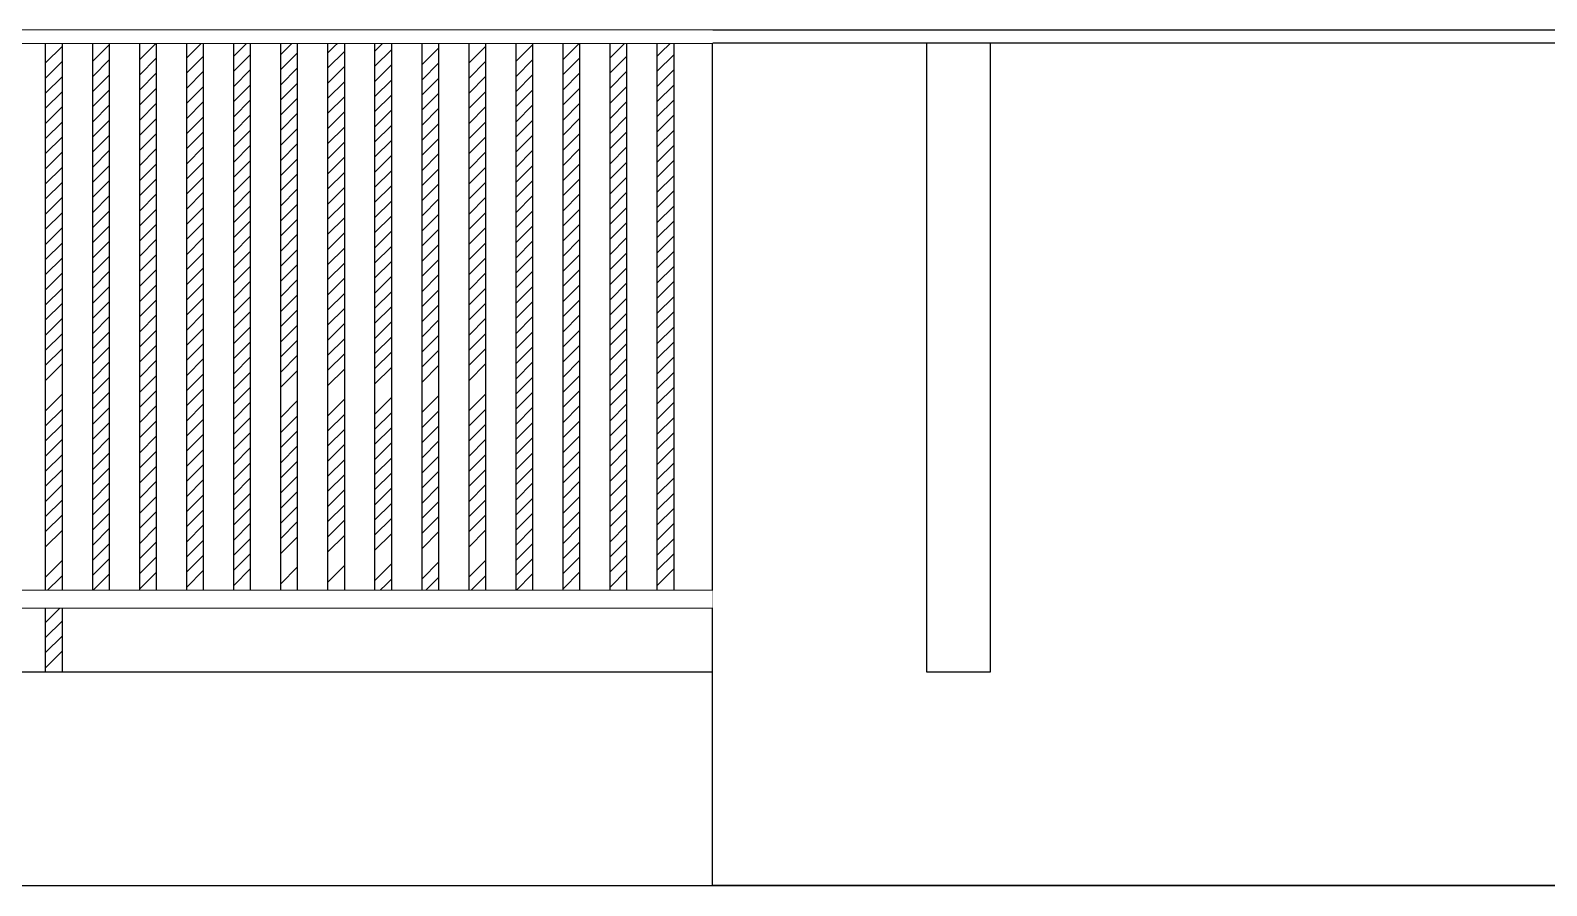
# Model space of a CAD drawing. Extents: x 104028 to 361637, y -78822 to 68782.
# Drawn here: x 322786 to 329876, y -65977 to -61977 of the extents above; entities that cross this region are included whole.
import ezdxf

# ---------------------------------------------------------------- set-up
doc = ezdxf.new("R2010")
doc.units = 0
doc.header["$LTSCALE"] = 1000
doc.header["$MEASUREMENT"] = 0
doc.set_wipeout_variables(frame=1)
doc.layers.add('GPSCOMMON', color=7, linetype='Continuous')
doc.layers.add('PUB_HATCH', color=8, linetype='Continuous')

# ---------------------------------------------------------------- blocks, each defined once
blk = doc.blocks.new('fawr')
blk.add_line((481240.6, 111811.9), (490240.6, 111811.9))
blk.add_lwpolyline([(488740.6, 113781.9), (488740.6, 113781.9), (488740.6, 112311.9), (488890.6, 112311.9), (488890.6, 113781.9)], close=True)
at = {"layer": 'GPSCOMMON'}
for p, q in [((483240.6, 113811.9), (488240.6, 113811.9)), ((490240.6, 113781.9), (488240.6, 113781.9)), ((488240.6, 111811.9), (488240.6, 113781.9)), ((483240.6, 112501.9), (488240.6, 112501.9)), ((483240.6, 112311.9), (488240.6, 112311.9)), ((490240.6, 111811.9), (488240.6, 111811.9))]:
    blk.add_line(p, q, dxfattribs=at)
for points in [[(490240.6, 113781.9), (490240.6, 113811.9), (481240.6, 113811.9), (481240.6, 113781.9), (488240.6, 113781.9)], [(486680.6, 112311.9), (486720.6, 112311.9), (486720.6, 113781.9), (486680.6, 113781.9), (486680.6, 112311.9)], [(486830.6, 112461.9), (486830.6, 113781.9), (486790.6, 113781.9), (486790.6, 112461.9)], [(486940.6, 112461.9), (486940.6, 113781.9), (486900.6, 113781.9), (486900.6, 112461.9)], [(487050.6, 112461.9), (487050.6, 113781.9), (487010.6, 113781.9), (487010.6, 112461.9)], [(487160.6, 112461.9), (487160.6, 113781.9), (487120.6, 113781.9), (487120.6, 112461.9)], [(487270.6, 112461.9), (487270.6, 113781.9), (487230.6, 113781.9), (487230.6, 112461.9)], [(487380.6, 112461.9), (487380.6, 113781.9), (487340.6, 113781.9), (487340.6, 112461.9)], [(487490.6, 112461.9), (487490.6, 113781.9), (487450.6, 113781.9), (487450.6, 112461.9)], [(487600.6, 112461.9), (487600.6, 113781.9), (487560.6, 113781.9), (487560.6, 112461.9)], [(487710.6, 112461.9), (487710.6, 113781.9), (487670.6, 113781.9), (487670.6, 112461.9)], [(487820.6, 112461.9), (487820.6, 113781.9), (487780.6, 113781.9), (487780.6, 112461.9)], [(487930.6, 112461.9), (487930.6, 113781.9), (487890.6, 113781.9), (487890.6, 112461.9)], [(488040.6, 112461.9), (488040.6, 113781.9), (488000.6, 113781.9), (488000.6, 112461.9)], [(488150.6, 112461.9), (488150.6, 113781.9), (488110.6, 113781.9), (488110.6, 112461.9)], [(488240.6, 112461.9), (488240.6, 112501.9), (483240.6, 112501.9), (483240.6, 112461.9), (488240.6, 112461.9)]]:
    blk.add_lwpolyline(points, dxfattribs=at)
at = {"layer": 'PUB_HATCH', "linetype": 'Continuous'}
for p, q in [((486680.6, 113734.9), (486720.6, 113774.9)), ((486790.6, 113738.8), (486830.6, 113778.8)), ((486900.6, 113742.8), (486940.6, 113782.8)), ((487010.6, 113746.7), (487050.6, 113786.7)), ((487120.6, 113750.6), (487160.6, 113790.6)), ((487230.6, 113754.6), (487270.6, 113794.6)), ((487340.6, 113758.5), (487380.6, 113798.5)), ((487450.6, 113762.5), (487490.6, 113802.5)), ((487560.6, 113731), (487600.6, 113771)), ((487670.6, 113735), (487710.6, 113775)), ((487780.6, 113738.9), (487820.6, 113778.9)), ((487890.6, 113742.8), (487930.6, 113782.8)), ((488000.6, 113746.8), (488040.6, 113786.8)), ((488110.6, 113750.7), (488150.6, 113790.7)), ((486680.6, 113699.6), (486720.6, 113739.6)), ((486790.6, 113703.5), (486830.6, 113743.5)), ((486900.6, 113707.4), (486940.6, 113747.4)), ((487010.6, 113711.4), (487050.6, 113751.4)), ((487120.6, 113715.3), (487160.6, 113755.3)), ((487230.6, 113719.2), (487270.6, 113759.2)), ((487340.6, 113723.2), (487380.6, 113763.2)), ((487450.6, 113727.1), (487490.6, 113767.1)), ((487560.6, 113695.7), (487600.6, 113735.7)), ((487670.6, 113699.6), (487710.6, 113739.6)), ((487780.6, 113703.5), (487820.6, 113743.5)), ((487890.6, 113707.5), (487930.6, 113747.5)), ((488000.6, 113711.4), (488040.6, 113751.4)), ((488110.6, 113715.3), (488150.6, 113755.3)), ((486680.6, 113664.2), (486720.6, 113704.2)), ((486790.6, 113668.1), (486830.6, 113708.1)), ((486900.6, 113672.1), (486940.6, 113712.1)), ((487010.6, 113676), (487050.6, 113716)), ((487120.6, 113679.9), (487160.6, 113719.9)), ((487230.6, 113683.9), (487270.6, 113723.9)), ((487340.6, 113687.8), (487380.6, 113727.8)), ((487450.6, 113691.7), (487490.6, 113731.7)), ((487560.6, 113660.3), (487600.6, 113700.3)), ((487670.6, 113664.3), (487710.6, 113704.3)), ((487780.6, 113668.2), (487820.6, 113708.2)), ((487890.6, 113672.1), (487930.6, 113712.1)), ((488000.6, 113676.1), (488040.6, 113716.1)), ((488110.6, 113680), (488150.6, 113720)), ((486680.6, 113628.8), (486720.6, 113668.8)), ((486790.6, 113632.8), (486830.6, 113672.8)), ((486900.6, 113636.7), (486940.6, 113676.7)), ((487010.6, 113640.6), (487050.6, 113680.6)), ((487120.6, 113644.6), (487160.6, 113684.6)), ((487230.6, 113648.5), (487270.6, 113688.5)), ((487340.6, 113652.5), (487380.6, 113692.5)), ((487450.6, 113656.4), (487490.6, 113696.4)), ((487560.6, 113625), (487600.6, 113665)), ((487670.6, 113628.9), (487710.6, 113668.9)), ((487780.6, 113632.8), (487820.6, 113672.8)), ((487890.6, 113636.8), (487930.6, 113676.8)), ((488000.6, 113640.7), (488040.6, 113680.7)), ((488110.6, 113644.6), (488150.6, 113684.6)), ((486680.6, 113593.5), (486720.6, 113633.5)), ((486790.6, 113597.4), (486830.6, 113637.4)), ((486900.6, 113601.4), (486940.6, 113641.4)), ((487010.6, 113605.3), (487050.6, 113645.3)), ((487120.6, 113609.2), (487160.6, 113649.2)), ((487230.6, 113613.2), (487270.6, 113653.2)), ((487340.6, 113617.1), (487380.6, 113657.1)), ((487450.6, 113621), (487490.6, 113661)), ((487560.6, 113589.6), (487600.6, 113629.6)), ((487670.6, 113593.5), (487710.6, 113633.5)), ((487780.6, 113597.5), (487820.6, 113637.5)), ((487890.6, 113601.4), (487930.6, 113641.4)), ((488000.6, 113605.3), (488040.6, 113645.3)), ((488110.6, 113609.3), (488150.6, 113649.3)), ((486680.6, 113558.1), (486720.6, 113598.1)), ((486790.6, 113562.1), (486830.6, 113602.1)), ((486900.6, 113566), (486940.6, 113606)), ((487010.6, 113569.9), (487050.6, 113609.9)), ((487120.6, 113573.9), (487160.6, 113613.9)), ((487230.6, 113577.8), (487270.6, 113617.8)), ((487340.6, 113581.7), (487380.6, 113621.7)), ((487450.6, 113585.7), (487490.6, 113625.7)), ((487560.6, 113554.3), (487600.6, 113594.3)), ((487670.6, 113558.2), (487710.6, 113598.2)), ((487780.6, 113562.1), (487820.6, 113602.1)), ((487890.6, 113566.1), (487930.6, 113606.1)), ((488000.6, 113570), (488040.6, 113610)), ((488110.6, 113573.9), (488150.6, 113613.9)), ((486680.6, 113522.8), (486720.6, 113562.8)), ((486790.6, 113526.7), (486830.6, 113566.7)), ((486900.6, 113530.6), (486940.6, 113570.6)), ((487010.6, 113534.6), (487050.6, 113574.6)), ((487120.6, 113538.5), (487160.6, 113578.5)), ((487230.6, 113542.5), (487270.6, 113582.5)), ((487340.6, 113546.4), (487380.6, 113586.4)), ((487450.6, 113550.3), (487490.6, 113590.3)), ((487560.6, 113518.9), (487600.6, 113558.9)), ((487670.6, 113522.8), (487710.6, 113562.8)), ((487780.6, 113526.8), (487820.6, 113566.8)), ((487890.6, 113530.7), (487930.6, 113570.7)), ((488000.6, 113534.6), (488040.6, 113574.6)), ((488110.6, 113538.6), (488150.6, 113578.6)), ((486680.6, 113487.4), (486720.6, 113527.4)), ((486790.6, 113491.4), (486830.6, 113531.4)), ((486900.6, 113495.3), (486940.6, 113535.3)), ((487010.6, 113499.2), (487050.6, 113539.2)), ((487120.6, 113503.2), (487160.6, 113543.2)), ((487230.6, 113507.1), (487270.6, 113547.1)), ((487340.6, 113511), (487380.6, 113551)), ((487450.6, 113515), (487490.6, 113555)), ((487560.6, 113483.5), (487600.6, 113523.5)), ((487670.6, 113487.5), (487710.6, 113527.5)), ((487780.6, 113491.4), (487820.6, 113531.4)), ((487890.6, 113495.3), (487930.6, 113535.3)), ((488000.6, 113499.3), (488040.6, 113539.3)), ((488110.6, 113503.2), (488150.6, 113543.2)), ((486680.6, 113452.1), (486720.6, 113492.1)), ((486790.6, 113456), (486830.6, 113496)), ((486900.6, 113459.9), (486940.6, 113499.9)), ((487010.6, 113463.9), (487050.6, 113503.9)), ((487120.6, 113467.8), (487160.6, 113507.8)), ((487230.6, 113471.7), (487270.6, 113511.7)), ((487340.6, 113475.7), (487380.6, 113515.7)), ((487450.6, 113479.6), (487490.6, 113519.6)), ((487560.6, 113448.2), (487600.6, 113488.2)), ((487670.6, 113452.1), (487710.6, 113492.1)), ((487780.6, 113456.1), (487820.6, 113496.1)), ((487890.6, 113460), (487930.6, 113500)), ((488000.6, 113463.9), (488040.6, 113503.9)), ((488110.6, 113467.9), (488150.6, 113507.9)), ((486680.6, 113416.7), (486720.6, 113456.7)), ((486790.6, 113420.6), (486830.6, 113460.6)), ((486900.6, 113424.6), (486940.6, 113464.6)), ((487010.6, 113428.5), (487050.6, 113468.5)), ((487120.6, 113432.5), (487160.6, 113472.5)), ((487230.6, 113436.4), (487270.6, 113476.4)), ((487340.6, 113440.3), (487380.6, 113480.3)), ((487450.6, 113444.3), (487490.6, 113484.3)), ((487560.6, 113412.8), (487600.6, 113452.8)), ((487670.6, 113416.8), (487710.6, 113456.8)), ((487780.6, 113420.7), (487820.6, 113460.7)), ((487890.6, 113424.6), (487930.6, 113464.6)), ((488000.6, 113428.6), (488040.6, 113468.6)), ((488110.6, 113432.5), (488150.6, 113472.5)), ((486680.6, 113381.4), (486720.6, 113421.4)), ((486790.6, 113385.3), (486830.6, 113425.3)), ((486900.6, 113389.2), (486940.6, 113429.2)), ((487010.6, 113393.2), (487050.6, 113433.2)), ((487120.6, 113397.1), (487160.6, 113437.1)), ((487230.6, 113401), (487270.6, 113441)), ((487340.6, 113405), (487380.6, 113445)), ((487450.6, 113408.9), (487490.6, 113448.9)), ((487560.6, 113377.5), (487600.6, 113417.5)), ((487670.6, 113381.4), (487710.6, 113421.4)), ((487780.6, 113385.3), (487820.6, 113425.3)), ((487890.6, 113389.3), (487930.6, 113429.3)), ((488000.6, 113393.2), (488040.6, 113433.2)), ((488110.6, 113397.1), (488150.6, 113437.1)), ((486680.6, 113346), (486720.6, 113386)), ((486790.6, 113349.9), (486830.6, 113389.9)), ((486900.6, 113353.9), (486940.6, 113393.9)), ((487010.6, 113357.8), (487050.6, 113397.8)), ((487120.6, 113361.7), (487160.6, 113401.7)), ((487230.6, 113365.7), (487270.6, 113405.7)), ((487340.6, 113369.6), (487380.6, 113409.6)), ((487450.6, 113373.5), (487490.6, 113413.5)), ((487560.6, 113342.1), (487600.6, 113382.1)), ((487670.6, 113346.1), (487710.6, 113386.1)), ((487780.6, 113350), (487820.6, 113390)), ((487890.6, 113353.9), (487930.6, 113393.9)), ((488000.6, 113357.9), (488040.6, 113397.9)), ((488110.6, 113361.8), (488150.6, 113401.8)), ((486680.6, 113310.6), (486720.6, 113350.6)), ((486790.6, 113314.6), (486830.6, 113354.6)), ((486900.6, 113318.5), (486940.6, 113358.5)), ((487010.6, 113322.5), (487050.6, 113362.5)), ((487120.6, 113326.4), (487160.6, 113366.4)), ((487230.6, 113330.3), (487270.6, 113370.3)), ((487340.6, 113334.3), (487380.6, 113374.3)), ((487450.6, 113338.2), (487490.6, 113378.2)), ((487560.6, 113306.8), (487600.6, 113346.8)), ((487670.6, 113310.7), (487710.6, 113350.7)), ((487780.6, 113314.6), (487820.6, 113354.6)), ((487890.6, 113318.6), (487930.6, 113358.6)), ((488000.6, 113322.5), (488040.6, 113362.5)), ((488110.6, 113326.4), (488150.6, 113366.4)), ((486680.6, 113275.3), (486720.6, 113315.3)), ((486790.6, 113279.2), (486830.6, 113319.2)), ((486900.6, 113283.2), (486940.6, 113323.2)), ((487010.6, 113287.1), (487050.6, 113327.1)), ((487120.6, 113291), (487160.6, 113331)), ((487230.6, 113295), (487270.6, 113335)), ((487340.6, 113298.9), (487380.6, 113338.9)), ((487450.6, 113302.8), (487490.6, 113342.8)), ((487560.6, 113271.4), (487600.6, 113311.4)), ((487670.6, 113275.3), (487710.6, 113315.3)), ((487780.6, 113279.3), (487820.6, 113319.3)), ((487890.6, 113283.2), (487930.6, 113323.2)), ((488000.6, 113287.1), (488040.6, 113327.1)), ((488110.6, 113291.1), (488150.6, 113331.1)), ((486680.6, 113239.9), (486720.6, 113279.9)), ((486790.6, 113243.9), (486830.6, 113283.9)), ((486900.6, 113247.8), (486940.6, 113287.8)), ((487010.6, 113251.7), (487050.6, 113291.7)), ((487120.6, 113255.7), (487160.6, 113295.7)), ((487230.6, 113259.6), (487270.6, 113299.6)), ((487340.6, 113263.5), (487380.6, 113303.5)), ((487450.6, 113267.5), (487490.6, 113307.5)), ((487560.6, 113236.1), (487600.6, 113276.1)), ((487670.6, 113240), (487710.6, 113280)), ((487780.6, 113243.9), (487820.6, 113283.9)), ((487890.6, 113247.9), (487930.6, 113287.9)), ((488000.6, 113251.8), (488040.6, 113291.8)), ((488110.6, 113255.7), (488150.6, 113295.7)), ((486680.6, 113204.6), (486720.6, 113244.6)), ((486790.6, 113208.5), (486830.6, 113248.5)), ((486900.6, 113212.5), (486940.6, 113252.5)), ((487010.6, 113216.4), (487050.6, 113256.4)), ((487120.6, 113220.3), (487160.6, 113260.3)), ((487230.6, 113224.3), (487270.6, 113264.3)), ((487340.6, 113228.2), (487380.6, 113268.2)), ((487450.6, 113232.1), (487490.6, 113272.1)), ((487560.6, 113200.7), (487600.6, 113240.7)), ((487670.6, 113204.6), (487710.6, 113244.6)), ((487780.6, 113208.6), (487820.6, 113248.6)), ((487890.6, 113212.5), (487930.6, 113252.5)), ((488000.6, 113216.4), (488040.6, 113256.4)), ((488110.6, 113220.4), (488150.6, 113260.4)), ((486680.6, 113169.2), (486720.6, 113209.2)), ((486790.6, 113173.2), (486830.6, 113213.2)), ((486900.6, 113177.1), (486940.6, 113217.1)), ((487010.6, 113181), (487050.6, 113221)), ((487120.6, 113185), (487160.6, 113225)), ((487230.6, 113188.9), (487270.6, 113228.9)), ((487340.6, 113192.8), (487380.6, 113232.8)), ((487450.6, 113196.8), (487490.6, 113236.8)), ((487560.6, 113165.3), (487600.6, 113205.3)), ((487670.6, 113169.3), (487710.6, 113209.3)), ((487780.6, 113173.2), (487820.6, 113213.2)), ((487890.6, 113177.1), (487930.6, 113217.1)), ((488000.6, 113181.1), (488040.6, 113221.1)), ((488110.6, 113185), (488150.6, 113225)), ((486680.6, 113133.9), (486720.6, 113173.9)), ((486790.6, 113137.8), (486830.6, 113177.8)), ((486900.6, 113141.7), (486940.6, 113181.7)), ((487010.6, 113145.7), (487050.6, 113185.7)), ((487120.6, 113149.6), (487160.6, 113189.6)), ((487230.6, 113153.5), (487270.6, 113193.5)), ((487340.6, 113157.5), (487380.6, 113197.5)), ((487450.6, 113161.4), (487490.6, 113201.4)), ((487560.6, 113130), (487600.6, 113170)), ((487670.6, 113133.9), (487710.6, 113173.9)), ((487780.6, 113137.9), (487820.6, 113177.9)), ((487890.6, 113141.8), (487930.6, 113181.8)), ((488000.6, 113145.7), (488040.6, 113185.7)), ((488110.6, 113149.7), (488150.6, 113189.7)), ((486680.6, 113098.5), (486720.6, 113138.5)), ((486790.6, 113102.5), (486830.6, 113142.5)), ((486900.6, 113106.4), (486940.6, 113146.4)), ((487010.6, 113110.3), (487050.6, 113150.3)), ((487120.6, 113114.3), (487160.6, 113154.3)), ((487230.6, 113118.2), (487270.6, 113158.2)), ((487340.6, 113122.1), (487380.6, 113162.1)), ((487450.6, 113126.1), (487490.6, 113166.1)), ((487560.6, 113094.6), (487600.6, 113134.6)), ((487670.6, 113098.6), (487710.6, 113138.6)), ((487780.6, 113102.5), (487820.6, 113142.5)), ((487890.6, 113106.4), (487930.6, 113146.4)), ((488000.6, 113110.4), (488040.6, 113150.4)), ((488110.6, 113114.3), (488150.6, 113154.3)), ((486680.6, 113063.2), (486720.6, 113103.2)), ((486790.6, 113067.1), (486830.6, 113107.1)), ((486900.6, 113071), (486940.6, 113111)), ((487010.6, 113075), (487050.6, 113115)), ((487120.6, 113078.9), (487160.6, 113118.9)), ((487230.6, 113082.8), (487270.6, 113122.8)), ((487340.6, 113086.8), (487380.6, 113126.8)), ((487450.6, 113090.7), (487490.6, 113130.7)), ((487560.6, 113059.3), (487600.6, 113099.3)), ((487670.6, 113063.2), (487710.6, 113103.2)), ((487780.6, 113067.1), (487820.6, 113107.1)), ((487890.6, 113071.1), (487930.6, 113111.1)), ((488000.6, 113075), (488040.6, 113115)), ((488110.6, 113078.9), (488150.6, 113118.9)), ((486680.6, 113027.8), (486720.6, 113067.8)), ((486790.6, 113031.7), (486830.6, 113071.7)), ((486900.6, 113035.7), (486940.6, 113075.7)), ((487010.6, 113039.6), (487050.6, 113079.6)), ((487120.6, 113043.5), (487160.6, 113083.5)), ((487230.6, 113047.5), (487270.6, 113087.5)), ((487340.6, 113051.4), (487380.6, 113091.4)), ((487450.6, 113055.3), (487490.6, 113095.3)), ((487560.6, 113023.9), (487600.6, 113063.9)), ((487670.6, 113027.9), (487710.6, 113067.9)), ((487780.6, 113031.8), (487820.6, 113071.8)), ((487890.6, 113035.7), (487930.6, 113075.7)), ((488000.6, 113039.7), (488040.6, 113079.7)), ((488110.6, 113043.6), (488150.6, 113083.6)), ((486680.6, 112992.5), (486720.6, 113032.5)), ((486790.6, 112996.4), (486830.6, 113036.4)), ((486900.6, 113000.3), (486940.6, 113040.3)), ((487010.6, 113004.3), (487050.6, 113044.3)), ((487120.6, 113008.2), (487160.6, 113048.2)), ((487230.6, 113012.1), (487270.6, 113052.1)), ((487340.6, 113016.1), (487380.6, 113056.1)), ((487450.6, 113020), (487490.6, 113060)), ((487560.6, 112988.6), (487600.6, 113028.6)), ((487670.6, 112992.5), (487710.6, 113032.5)), ((487780.6, 112996.4), (487820.6, 113036.4)), ((487890.6, 113000.4), (487930.6, 113040.4)), ((488000.6, 113004.3), (488040.6, 113044.3)), ((488110.6, 113008.2), (488150.6, 113048.2)), ((486790.6, 112961), (486830.6, 113001)), ((486900.6, 112965), (486940.6, 113005)), ((487010.6, 112968.9), (487050.6, 113008.9)), ((487120.6, 112972.8), (487160.6, 113012.8)), ((487230.6, 112976.8), (487270.6, 113016.8)), ((487340.6, 112980.7), (487380.6, 113020.7)), ((487450.6, 112984.6), (487490.6, 113024.6)), ((487780.6, 112961.1), (487820.6, 113001.1)), ((487890.6, 112965), (487930.6, 113005)), ((488000.6, 112968.9), (488040.6, 113008.9)), ((488110.6, 112972.9), (488150.6, 113012.9)), ((486680.6, 112921.7), (486720.6, 112961.7)), ((486790.6, 112925.7), (486830.6, 112965.7)), ((486900.6, 112929.6), (486940.6, 112969.6)), ((487010.6, 112933.5), (487050.6, 112973.5)), ((487120.6, 112937.5), (487160.6, 112977.5)), ((487560.6, 112917.9), (487600.6, 112957.9)), ((487670.6, 112921.8), (487710.6, 112961.8)), ((487780.6, 112925.7), (487820.6, 112965.7)), ((487890.6, 112929.7), (487930.6, 112969.7)), ((488000.6, 112933.6), (488040.6, 112973.6)), ((488110.6, 112937.5), (488150.6, 112977.5)), ((486680.6, 112886.4), (486720.6, 112926.4)), ((486790.6, 112890.3), (486830.6, 112930.3)), ((486900.6, 112894.3), (486940.6, 112934.3)), ((487010.6, 112898.2), (487050.6, 112938.2)), ((487120.6, 112902.1), (487160.6, 112942.1)), ((487230.6, 112906.1), (487270.6, 112946.1)), ((487340.6, 112910), (487380.6, 112950)), ((487450.6, 112913.9), (487490.6, 112953.9)), ((487560.6, 112882.5), (487600.6, 112922.5)), ((487670.6, 112886.4), (487710.6, 112926.4)), ((487780.6, 112890.4), (487820.6, 112930.4)), ((487890.6, 112894.3), (487930.6, 112934.3)), ((488000.6, 112898.2), (488040.6, 112938.2)), ((488110.6, 112902.2), (488150.6, 112942.2)), ((486680.6, 112851), (486720.6, 112891)), ((486790.6, 112855), (486830.6, 112895)), ((486900.6, 112858.9), (486940.6, 112898.9)), ((487010.6, 112862.8), (487050.6, 112902.8)), ((487120.6, 112866.8), (487160.6, 112906.8)), ((487230.6, 112870.7), (487270.6, 112910.7)), ((487340.6, 112874.6), (487380.6, 112914.6)), ((487450.6, 112878.6), (487490.6, 112918.6)), ((487450.6, 112843.2), (487490.6, 112883.2)), ((487560.6, 112847.1), (487600.6, 112887.1)), ((487670.6, 112851.1), (487710.6, 112891.1)), ((487780.6, 112855), (487820.6, 112895)), ((487890.6, 112858.9), (487930.6, 112898.9)), ((488000.6, 112862.9), (488040.6, 112902.9)), ((488110.6, 112866.8), (488150.6, 112906.8)), ((486680.6, 112815.7), (486720.6, 112855.7)), ((486790.6, 112819.6), (486830.6, 112859.6)), ((486900.6, 112823.5), (486940.6, 112863.5)), ((487010.6, 112827.5), (487050.6, 112867.5)), ((487120.6, 112831.4), (487160.6, 112871.4)), ((487230.6, 112835.3), (487270.6, 112875.3)), ((487340.6, 112839.3), (487380.6, 112879.3)), ((487450.6, 112807.9), (487490.6, 112847.9)), ((487560.6, 112811.8), (487600.6, 112851.8)), ((487670.6, 112815.7), (487710.6, 112855.7)), ((487780.6, 112819.7), (487820.6, 112859.7)), ((487890.6, 112823.6), (487930.6, 112863.6)), ((488000.6, 112827.5), (488040.6, 112867.5)), ((488110.6, 112831.5), (488150.6, 112871.5)), ((486680.6, 112780.3), (486720.6, 112820.3)), ((486790.6, 112784.3), (486830.6, 112824.3)), ((486900.6, 112788.2), (486940.6, 112828.2)), ((487010.6, 112792.1), (487050.6, 112832.1)), ((487120.6, 112796.1), (487160.6, 112836.1)), ((487230.6, 112800), (487270.6, 112840)), ((487340.6, 112803.9), (487380.6, 112843.9)), ((487450.6, 112772.5), (487490.6, 112812.5)), ((487560.6, 112776.4), (487600.6, 112816.4)), ((487670.6, 112780.4), (487710.6, 112820.4)), ((487780.6, 112784.3), (487820.6, 112824.3)), ((487890.6, 112788.2), (487930.6, 112828.2)), ((488000.6, 112792.2), (488040.6, 112832.2)), ((488110.6, 112796.1), (488150.6, 112836.1)), ((486680.6, 112745), (486720.6, 112785)), ((486790.6, 112748.9), (486830.6, 112788.9)), ((486900.6, 112752.8), (486940.6, 112792.8)), ((487010.6, 112756.8), (487050.6, 112796.8)), ((487120.6, 112760.7), (487160.6, 112800.7)), ((487230.6, 112764.6), (487270.6, 112804.6)), ((487340.6, 112768.6), (487380.6, 112808.6)), ((487450.6, 112737.1), (487490.6, 112777.1)), ((487560.6, 112741.1), (487600.6, 112781.1)), ((487670.6, 112745), (487710.6, 112785)), ((487780.6, 112748.9), (487820.6, 112788.9)), ((487890.6, 112752.9), (487930.6, 112792.9)), ((488000.6, 112756.8), (488040.6, 112796.8)), ((488110.6, 112760.7), (488150.6, 112800.7)), ((486680.6, 112709.6), (486720.6, 112749.6)), ((486790.6, 112713.5), (486830.6, 112753.5)), ((486900.6, 112717.5), (486940.6, 112757.5)), ((487010.6, 112721.4), (487050.6, 112761.4)), ((487120.6, 112725.3), (487160.6, 112765.3)), ((487230.6, 112729.3), (487270.6, 112769.3)), ((487340.6, 112733.2), (487380.6, 112773.2)), ((487450.6, 112701.8), (487490.6, 112741.8)), ((487560.6, 112705.7), (487600.6, 112745.7)), ((487670.6, 112709.7), (487710.6, 112749.7)), ((487780.6, 112713.6), (487820.6, 112753.6)), ((487890.6, 112717.5), (487930.6, 112757.5)), ((488000.6, 112721.5), (488040.6, 112761.5)), ((488110.6, 112725.4), (488150.6, 112765.4)), ((486680.6, 112674.3), (486720.6, 112714.3)), ((486790.6, 112678.2), (486830.6, 112718.2)), ((486900.6, 112682.1), (486940.6, 112722.1)), ((487010.6, 112686.1), (487050.6, 112726.1)), ((487120.6, 112690), (487160.6, 112730)), ((487230.6, 112693.9), (487270.6, 112733.9)), ((487340.6, 112697.9), (487380.6, 112737.9)), ((487450.6, 112666.4), (487490.6, 112706.4)), ((487560.6, 112670.4), (487600.6, 112710.4)), ((487670.6, 112674.3), (487710.6, 112714.3)), ((487780.6, 112678.2), (487820.6, 112718.2)), ((487890.6, 112682.2), (487930.6, 112722.2)), ((488000.6, 112686.1), (488040.6, 112726.1)), ((488110.6, 112690), (488150.6, 112730)), ((486680.6, 112638.9), (486720.6, 112678.9)), ((486790.6, 112642.8), (486830.6, 112682.8)), ((486900.6, 112646.8), (486940.6, 112686.8)), ((487010.6, 112650.7), (487050.6, 112690.7)), ((487120.6, 112654.6), (487160.6, 112694.6)), ((487230.6, 112658.6), (487270.6, 112698.6)), ((487340.6, 112662.5), (487380.6, 112702.5)), ((487450.6, 112631.1), (487490.6, 112671.1)), ((487560.6, 112635), (487600.6, 112675)), ((487670.6, 112638.9), (487710.6, 112678.9)), ((487780.6, 112642.9), (487820.6, 112682.9)), ((487890.6, 112646.8), (487930.6, 112686.8)), ((488000.6, 112650.7), (488040.6, 112690.7)), ((488110.6, 112654.7), (488150.6, 112694.7)), ((486680.6, 112603.5), (486720.6, 112643.5)), ((486790.6, 112607.5), (486830.6, 112647.5)), ((486900.6, 112611.4), (486940.6, 112651.4)), ((487010.6, 112615.3), (487050.6, 112655.3)), ((487120.6, 112619.3), (487160.6, 112659.3)), ((487230.6, 112623.2), (487270.6, 112663.2)), ((487340.6, 112627.1), (487380.6, 112667.1)), ((487450.6, 112595.7), (487490.6, 112635.7)), ((487560.6, 112599.7), (487600.6, 112639.7)), ((487670.6, 112603.6), (487710.6, 112643.6)), ((487780.6, 112607.5), (487820.6, 112647.5)), ((487890.6, 112611.5), (487930.6, 112651.5)), ((488000.6, 112615.4), (488040.6, 112655.4)), ((488110.6, 112619.3), (488150.6, 112659.3)), ((486790.6, 112572.1), (486830.6, 112612.1)), ((486900.6, 112576.1), (486940.6, 112616.1)), ((487010.6, 112580), (487050.6, 112620)), ((487120.6, 112583.9), (487160.6, 112623.9)), ((487230.6, 112587.9), (487270.6, 112627.9)), ((487340.6, 112591.8), (487380.6, 112631.8)), ((487780.6, 112572.2), (487820.6, 112612.2)), ((487890.6, 112576.1), (487930.6, 112616.1)), ((488000.6, 112580), (488040.6, 112620)), ((488110.6, 112584), (488150.6, 112624)), ((486680.6, 112532.8), (486720.6, 112572.8)), ((486790.6, 112536.8), (486830.6, 112576.8)), ((486900.6, 112540.7), (486940.6, 112580.7)), ((487010.6, 112544.6), (487050.6, 112584.6)), ((487120.6, 112548.6), (487160.6, 112588.6)), ((487450.6, 112525), (487490.6, 112565)), ((487560.6, 112528.9), (487600.6, 112568.9)), ((487670.6, 112532.9), (487710.6, 112572.9)), ((487780.6, 112536.8), (487820.6, 112576.8)), ((487890.6, 112540.7), (487930.6, 112580.7)), ((488000.6, 112544.7), (488040.6, 112584.7)), ((488110.6, 112548.6), (488150.6, 112588.6)), ((486680.6, 112497.5), (486720.6, 112537.5)), ((486790.6, 112501.4), (486830.6, 112541.4)), ((486900.6, 112505.3), (486940.6, 112545.3)), ((487010.6, 112509.3), (487050.6, 112549.3)), ((487120.6, 112513.2), (487160.6, 112553.2)), ((487230.6, 112517.1), (487270.6, 112557.1)), ((487340.6, 112521.1), (487380.6, 112561.1)), ((487450.6, 112489.7), (487490.6, 112529.7)), ((487560.6, 112493.6), (487600.6, 112533.6)), ((487670.6, 112497.5), (487710.6, 112537.5)), ((487780.6, 112501.5), (487820.6, 112541.5)), ((487890.6, 112505.4), (487930.6, 112545.4)), ((488000.6, 112509.3), (488040.6, 112549.3)), ((488110.6, 112513.3), (488150.6, 112553.3)), ((486680.6, 112426.8), (486720.6, 112466.8)), ((486680.6, 112391.4), (486720.6, 112431.4)), ((486680.6, 112356.1), (486720.6, 112396.1)), ((486680.6, 112320.7), (486720.6, 112360.7))]:
    blk.add_line(p, q, dxfattribs=at)
for points in [[(483240.6, 113781.9), (488240.6, 113781.9), (488240.6, 113811.9), (483240.6, 113811.9)], [(483240.6, 112461.9), (488240.6, 112461.9), (488240.6, 112501.9), (483240.6, 112501.9)]]:
    blk.add_wipeout(points)

msp = doc.modelspace()

# ---------------------------------------------------------------- block references
at = {"xscale": 2, "yscale": 2, "zscale": 2}
msp.add_blockref('fawr', (-650505.6, -289600.3), dxfattribs=at)

doc.saveas('drawing.dxf')
